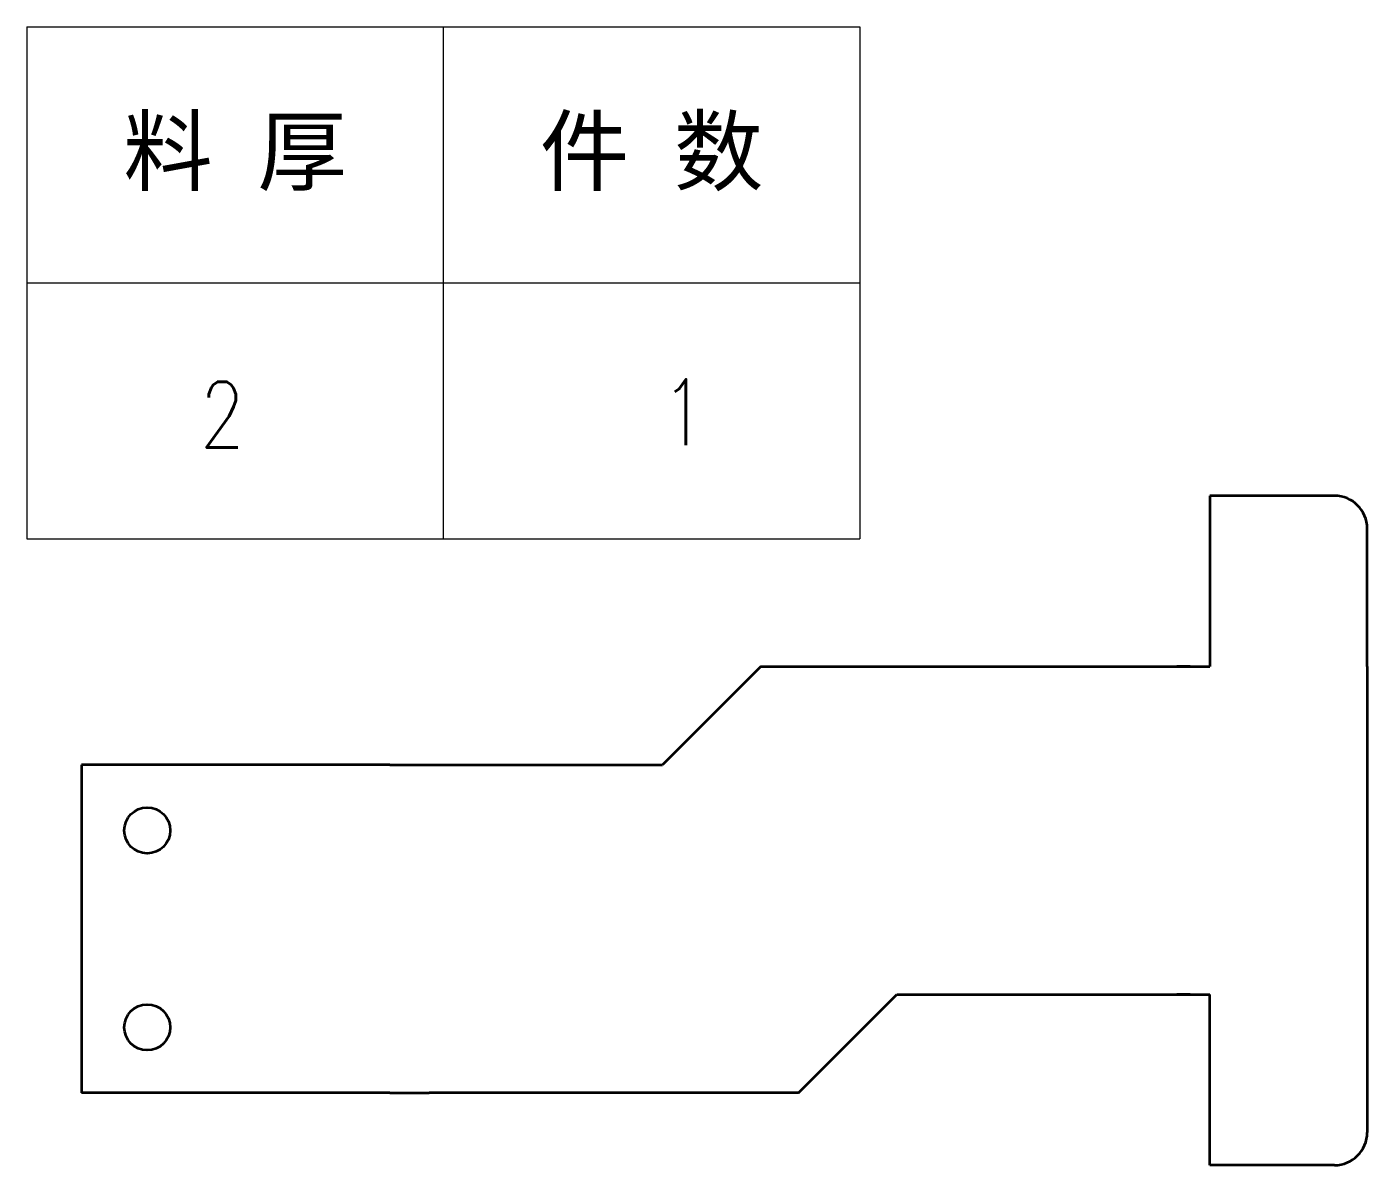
# Model space of a CAD drawing. Header units: millimetres. Extents: x 1333 to 44424, y -42879 to -1037.
# Drawn here: x 40317.4 to 40521.8, y -1780.9 to -1607.5 of the extents above; entities that cross this region are included whole.
import ezdxf
from ezdxf.enums import TextEntityAlignment as Align

# ---------------------------------------------------------------- set-up
doc = ezdxf.new("R2010")
doc.units = ezdxf.units.MM
doc.header["$LTSCALE"] = 0.5
doc.layers.add('标注线', color=3, linetype='Continuous', lineweight=18)
doc.layers.add('粗实线', color=7, linetype='Continuous', lineweight=35)
doc.styles.add('DIM', font='romans.shx', dxfattribs={"width": 0.8, "bigfont": 'bigfont.shx'})
doc.styles.get("Standard").update_dxf_attribs({"font": 'simplex.shx'})

# ---------------------------------------------------------------- blocks, each defined once
blk = doc.blocks.new('*T179')
at = {"color": 0, "linetype": 'ByBlock', "lineweight": -2, "transparency": 16777216}
for p, q in [((0, 0), (127, 0)), ((0, 0), (0, -78)), ((63.5, 0), (63.5, -78)), ((127, 0), (127, -78)), ((0, -39), (127, -39)), ((0, -78), (127, -78))]:
    blk.add_line(p, q, dxfattribs=at)
at = {"color": 0, "transparency": 16777216, "char_height": 10, "width": 60.5, "attachment_point": 5}
for s, insert in [('{\\fSimSun|b0|i0|c134|p2;料 厚}', (31.75, -19.5)), ('{\\fSimSun|b0|i0|c134|p2;件 数}', (95.25, -19.5))]:
    blk.add_mtext(s, dxfattribs=dict(at, insert=insert))
blk = doc.blocks.new('拆图参数')
blk.add_blockref('*T179', (-63.5, 78))
at = {"style": 'DIM', "width": 0.8}
blk.add_attdef('6', text='', height=10, dxfattribs=at).set_placement((-37.13, 18.91), align=Align.MIDDLE_LEFT)
blk.add_attdef('1', text='', height=10, dxfattribs=at).set_placement((36.65, 19.27), align=Align.MIDDLE_CENTER)

msp = doc.modelspace()

# ---------------------------------------------------------------- linework, layer by layer
at = {"layer": '粗实线', "lineweight": 35}
for p, q in [((40516.769, -1678.935), (40497.769, -1678.935)), ((40497.769, -1678.935), (40497.769, -1704.935)), ((40521.769, -1704.935), (40521.769, -1683.935)), ((40429.339, -1704.935), (40414.339, -1719.935)), ((40429.339, -1704.935), (40497.769, -1704.935)), ((40494.766, -1704.935), (40492.766, -1704.935)), ((40494.766, -1704.935), (40496.766, -1704.935)), ((40521.769, -1704.935), (40521.769, -1754.935)), ((40372.766, -1719.935), (40325.769, -1719.935)), ((40325.769, -1719.935), (40325.769, -1769.935)), ((40325.769, -1719.935), (40325.769, -1769.935)), ((40372.766, -1719.935), (40374.766, -1719.935)), ((40374.766, -1719.935), (40378.766, -1719.935)), ((40378.766, -1719.935), (40414.339, -1719.935)), ((40435.05, -1769.935), (40450.05, -1754.935)), ((40450.05, -1754.935), (40497.769, -1754.935)), ((40494.766, -1754.935), (40492.766, -1754.935)), ((40494.766, -1754.935), (40496.766, -1754.935)), ((40497.769, -1780.935), (40497.769, -1754.935)), ((40521.769, -1754.935), (40521.769, -1775.935)), ((40372.766, -1769.935), (40325.769, -1769.935)), ((40372.766, -1769.935), (40374.766, -1769.935)), ((40374.766, -1769.935), (40378.766, -1769.935)), ((40435.05, -1769.935), (40378.766, -1769.935)), ((40516.769, -1780.935), (40497.769, -1780.935))]:
    msp.add_line(p, q, dxfattribs=at)
for centre in [(40335.769, -1729.935), (40335.769, -1759.935)]:
    msp.add_circle(centre, 3.5, dxfattribs=at)
for centre, start, end in [((40516.769, -1683.935), 0, 90), ((40516.769, -1775.935), 270, 0)]:
    msp.add_arc(centre, 5, start, end, dxfattribs=at)

# ---------------------------------------------------------------- block references
at = {"layer": '标注线'}
msp.add_blockref('拆图参数', (40380.912, -1685.491), dxfattribs=at).add_auto_attribs({'1': '1', '6': '2'})

doc.saveas('drawing.dxf')
